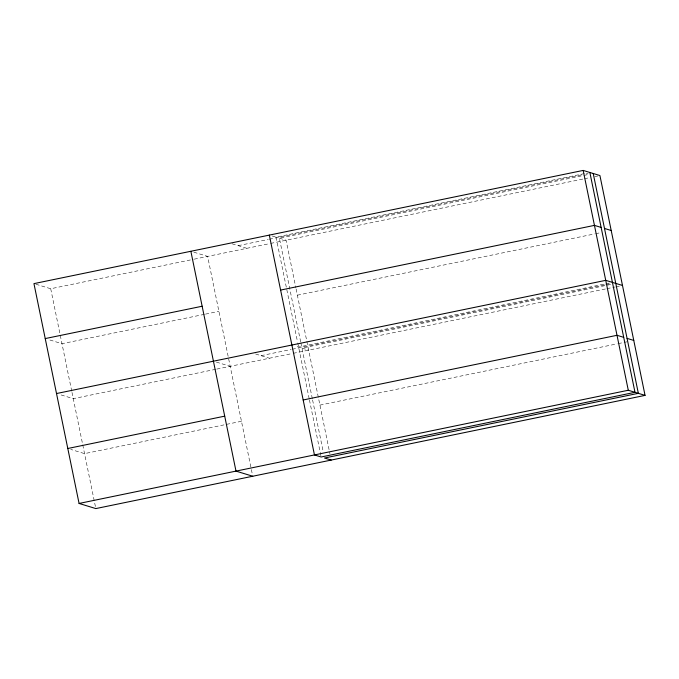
<?xml version="1.0" encoding="UTF-8"?>
<svg xmlns="http://www.w3.org/2000/svg" width="679" height="679" viewBox="0 0 679 679"><rect width="100%" height="100%" fill="white"/><g stroke="black" fill="none" stroke-linecap="round" stroke-linejoin="round"><path stroke-width="0.51" stroke-dasharray="3.4 2.55" d="M272.203 235.986L276.03 237.158L586.758 173.111M238.168 245.662L268.281 239.449M269.317 239.237L581.886 174.817M586.045 173.96L588.116 173.527M300.67 341.877L279.383 238.176L582.862 175.632M583.898 175.42L589.075 174.35M35.919 284.221L50.713 288.745L193.175 259.378M194.211 259.166L269.571 243.634M270.598 243.422L583.354 178.959M584.39 178.747L589.567 177.677M594.745 176.608L597.851 175.971M204.455 314.335L61.993 343.701L48.192 339.483M205.491 314.122L218.91 311.355M297.368 295.187L594.634 233.916M595.67 233.703L600.847 232.642M609.326 283.033L298.59 347.071L294.762 345.9M261.042 355.669L291.155 349.464M292.191 349.252L604.76 284.824M605.804 284.611L610.99 283.542M610.608 284.484L301.943 348.098L308.648 350.143M215.735 369.3L73.273 398.658L60.456 394.745M216.771 369.087L292.131 353.555M293.167 353.335L605.914 288.881M606.95 288.668L615.233 286.954M616.269 286.742L619.384 286.105M241.469 421.277L84.552 453.623L70.752 449.405M319.928 405.108L617.194 343.837M618.23 343.625L629.628 341.274M279.383 238.176L286.088 240.23L295.883 287.93M232.074 243.795L246.859 248.319M193.829 252.181L207.63 256.399L252.325 474.163M255.618 354.014L269.419 358.232M216.389 362.102L230.189 366.321M296.095 288.965L329.935 453.844M300.882 342.912L312.374 398.913M312.586 399.948L323.229 451.798M276.03 237.158L297.529 341.885M297.742 342.929L309.234 398.921M309.454 399.956L320.946 455.957M50.713 288.745L71.779 391.401M71.999 392.437L95.832 508.579"/><path stroke-width="1.02" d="M583.168 170.421L33.95 283.618L79.078 503.453L95.832 508.579L645.05 395.382L599.922 175.547L583.168 170.421L628.287 390.255L645.05 395.382M45.23 338.575L202.147 306.237M280.605 290.069L594.448 225.377L601.153 227.431M56.51 393.54L605.727 280.342L622.49 285.46M67.798 448.496L224.715 416.151M303.173 399.982L617.007 335.299L623.712 337.344M79.078 503.453L628.287 390.255M604.505 228.458L611.202 230.504M627.065 338.371L633.77 340.425M331.216 460.065L324.511 458.019L638.345 393.328L593.217 173.493M252.758 476.234L235.995 471.116L190.867 251.281M589.864 172.474L634.992 392.309L321.159 456.992L314.453 454.938L269.325 235.104"/></g></svg>
